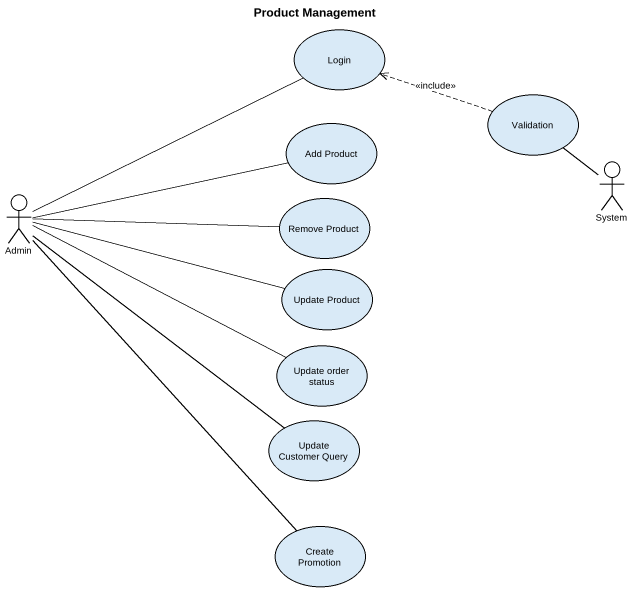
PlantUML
@startuml
title Product Management
usecase Login
usecase "Add Product" as Add_Product
usecase Validation
actor System
actor Admin
usecase "Remove Product" as Remove_Product
usecase "Update Product" as Update_Product
usecase "Update order status" as Update_order_status
usecase "Update Customer Query" as Update_Customer_Query
usecase "Create Promotion" as Create_Promotion
Login -left- Admin
Validation .left.> Login : <<include>>
System -up- Validation
Admin -right- Add_Product
Admin -right- Remove_Product
Admin -right- Update_Product
Update_order_status -left- Admin
Update_Customer_Query -up- Admin
Create_Promotion -up- Admin
@enduml
